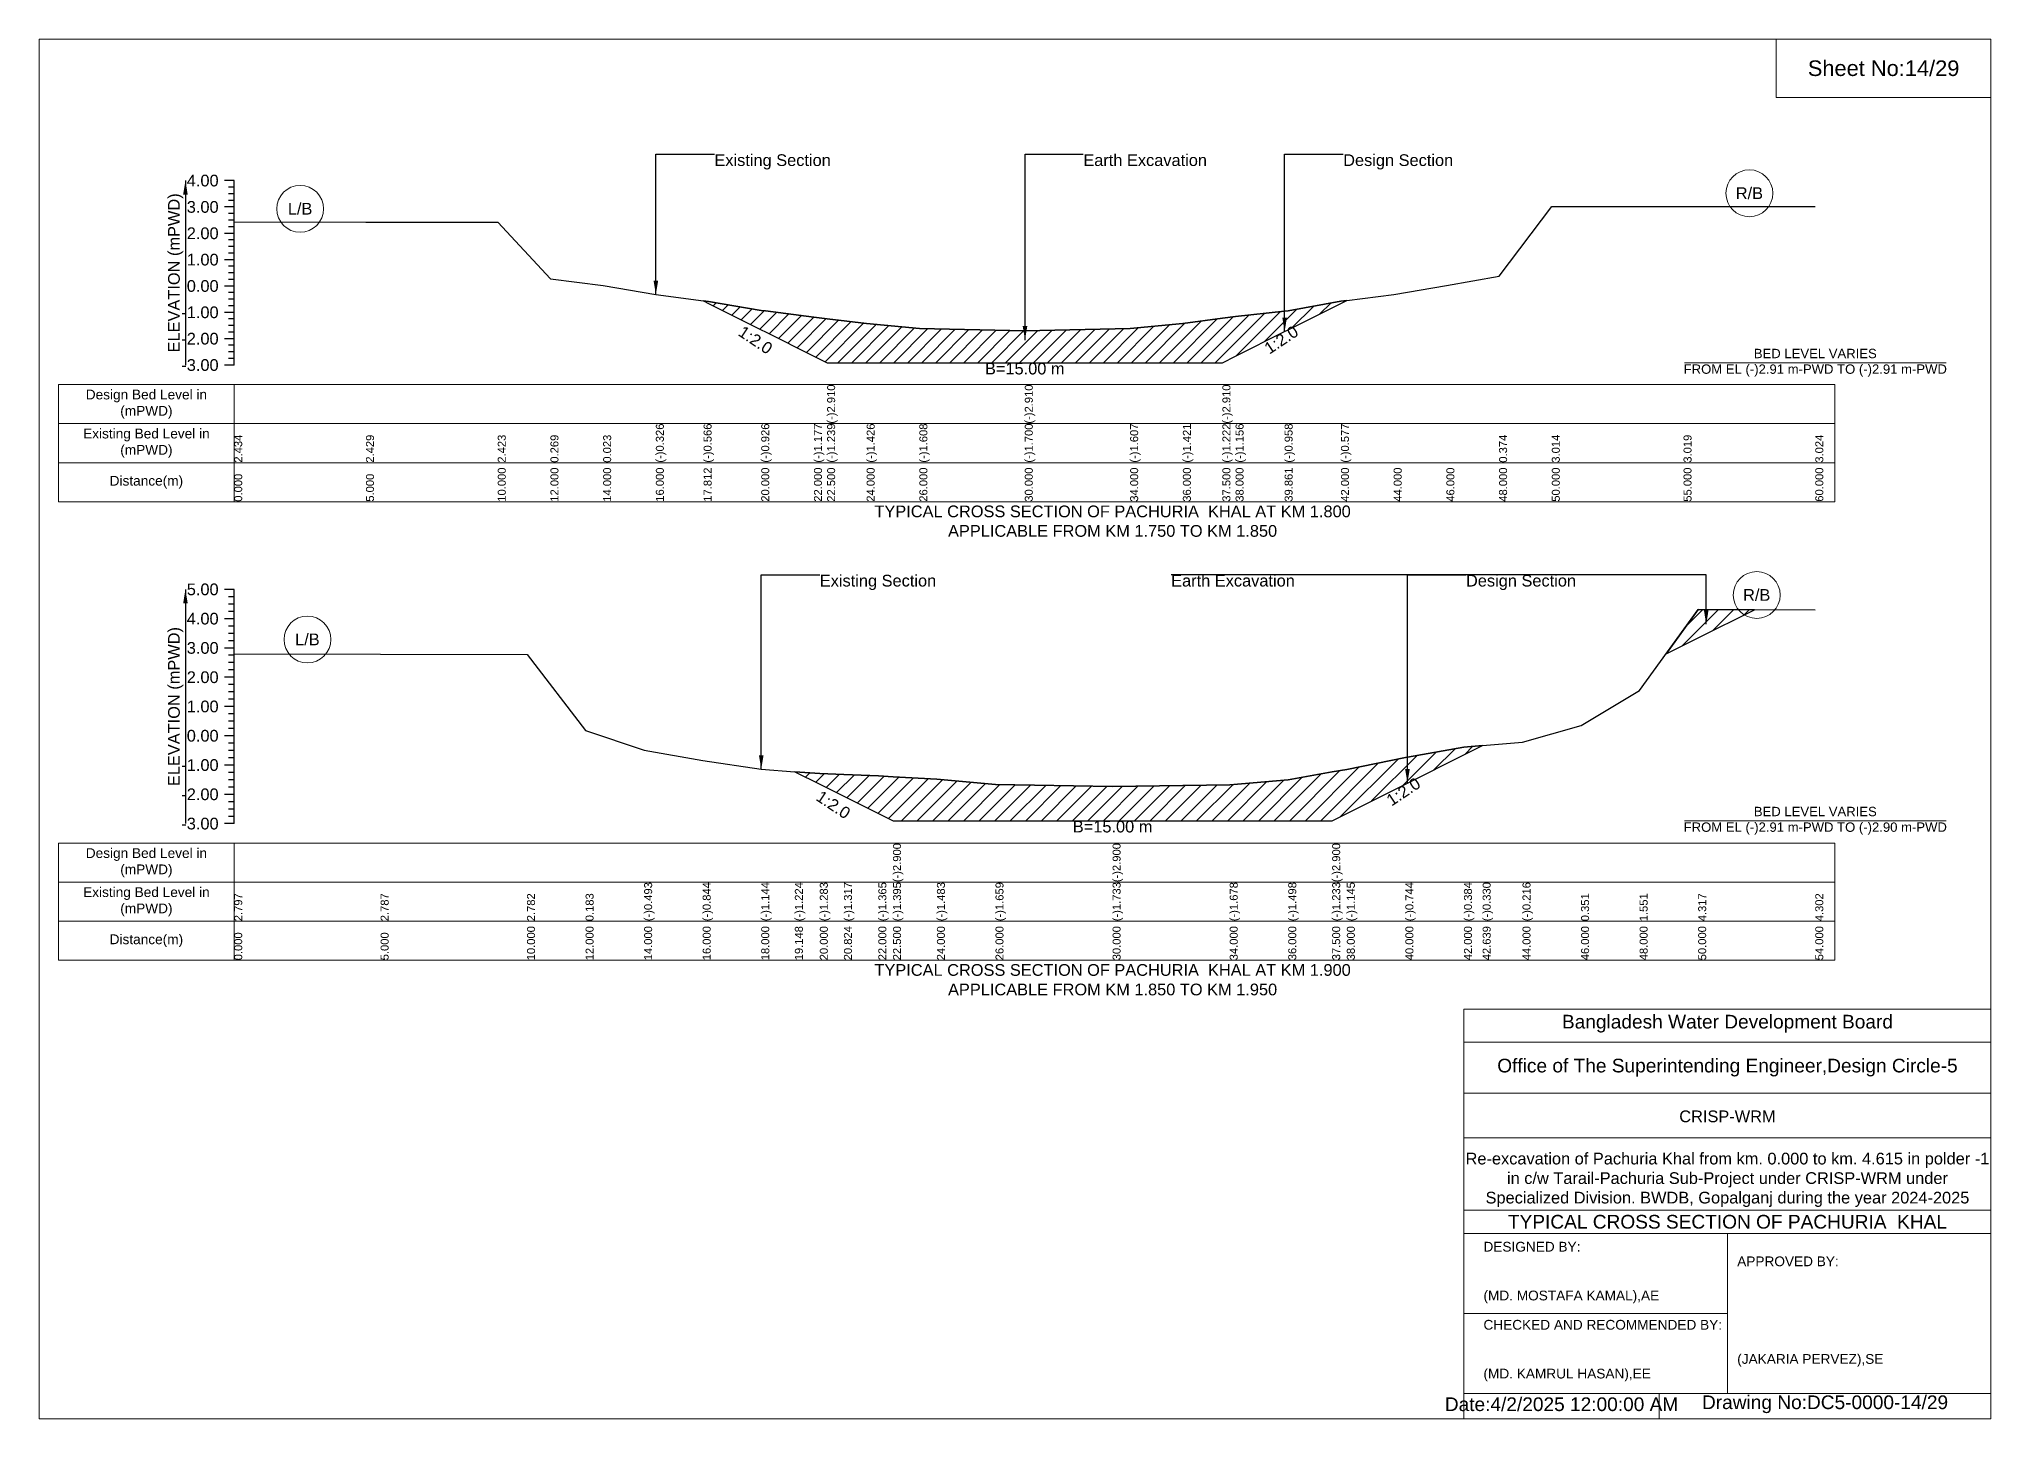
# Model space of a CAD drawing. Header units: inches. Extents: x 91000 to 388000, y -5656 to 0.
# Drawn here: x 230000 to 238000, y -5656 to 0 of the extents above; entities that cross this region are included whole.
import ezdxf

# ---------------------------------------------------------------- set-up
doc = ezdxf.new("R2010")
doc.units = ezdxf.units.IN
doc.header["$LTSCALE"] = 7
doc.header["$MEASUREMENT"] = 0
for name, color, linetype, lineweight in [('Cross section Data Border', 7, 'Continuous', 9), ('Cross Section Labels', 7, 'Continuous', 9), ('Existing_Bed_Level for Xsection', 7, 'Continuous', 25), ('Long Section Labels', 7, 'Continuous', 9)]:
    doc.layers.add(name, color=color, linetype=linetype, lineweight=lineweight)
doc.styles.get("Standard").update_dxf_attribs({"font": 'arial.ttf'})
doc.dimstyles.get("Standard").update_dxf_attribs({"dimtxt": 0.18, "dimasz": 0.18, "dimexe": 0.18, "dimexo": 0.0625, "dimgap": 0.09, "dimtad": 0, "dimtih": 1, "dimtoh": 1, "dimdec": 4, "dimzin": 0, "dimdsep": 46, "dimtxsty": 'Standard', "dimcen": 0.09, "dimadec": 0, "dimazin": 0, "dimtfac": 1, "dimtdec": 4, "dimtofl": 0, "dimtmove": 0, "dimatfit": 3, "dimfxl": 1, "dimtolj": 1, "dimtzin": 0, "dimarcsym": 0})

msp = doc.modelspace()

# ---------------------------------------------------------------- hatches: boundary and pattern name
at = {"layer": 'Existing_Bed_Level for Xsection'}
h = msp.add_hatch(dxfattribs=at)
h.set_pattern_fill('ANSI31', color=256, scale=324, style=0)
h.paths.add_polyline_path([(232723.7, -1073.5), (232744, -1083.7), (232960, -1191.7), (232976.9, -1200.1), (233176, -1299.7), (233230, -1326.7), (233392, -1326.7), (233608, -1326.7), (234040, -1326.7), (234472, -1326.7), (234688, -1326.7), (234850, -1326.7), (234904, -1299.7), (235105, -1199.2), (235120, -1191.7), (235336, -1083.7), (235359.9, -1071.7), (235336, -1074.7), (235120, -1114.2), (235105, -1115.8), (234904, -1137.2), (234850, -1144.4), (234688, -1165.9), (234472, -1186), (234040, -1196), (233608, -1186.1), (233392, -1166.4), (233230, -1146.2), (233176, -1139.5), (232976.9, -1114.5), (232960, -1112.4), (232744, -1076.2)])
h = msp.add_hatch(dxfattribs=at)
h.set_pattern_fill('ANSI31', color=256, scale=360, style=0)
h.paths.add_polyline_path([(236668.6, -2519.7), (236800, -2454), (237030.4, -2338.9), (236800, -2338)])
h = msp.add_hatch(dxfattribs=at)
h.set_pattern_fill('ANSI31', color=256, scale=360, style=0)
h.paths.add_polyline_path([(233097.7, -3002.9), (233200, -3054), (233298.9, -3103.5), (233440, -3174), (233500, -3204), (233680, -3204), (233920, -3204), (234400, -3204), (234880, -3204), (235120, -3204), (235300, -3204), (235360, -3174), (235600, -3054), (235608.4, -3049.9), (235840, -2934), (235916.7, -2895.7), (235840, -2902.1), (235608.4, -2943.8), (235600, -2945.3), (235360, -2993.4), (235300, -3004), (235120, -3035.8), (234880, -3057.4), (234400, -3064), (233920, -3055.1), (233680, -3034), (233500, -3023.4), (233440, -3019.8), (233298.9, -3014.1), (233200, -3010)])

# ---------------------------------------------------------------- linework, layer by layer
at = {"layer": 'Cross section Data Border'}
for points in [[(230080, -1416.4), (237360, -1416.4), (237360, -1896.4), (230080, -1896.4)], [(230080, -3296), (237360, -3296), (237360, -3776), (230080, -3776)]]:
    msp.add_lwpolyline(points, close=True, dxfattribs=at)
for points in [[(230800, -1416.4), (230800, -1896.4)], [(230080, -1576.4), (237360, -1576.4)], [(230080, -1736.4), (237360, -1736.4)], [(230800, -3296), (230800, -3776)], [(230080, -3456), (237360, -3456)], [(230080, -3616), (237360, -3616)]]:
    msp.add_lwpolyline(points, dxfattribs=at)
at = {"layer": 'Cross Section Labels'}
for points in [[(236744.2, -1326.7), (237815.8, -1326.7)], [(236744.2, -3204), (237815.8, -3204)]]:
    msp.add_lwpolyline(points, dxfattribs=at)
for centre in [(237010, -632.1), (231070, -695.8), (237040, -2278.9), (231100, -2461)]:
    msp.add_circle(centre, 96, dxfattribs=at)
at = {"layer": 'Existing_Bed_Level for Xsection'}
for points in [[(230800, -580.4), (230760, -580.4)], [(230800, -607.4), (230776, -607.4)], [(230800, -634.4), (230776, -634.4)], [(230800, -1336.4), (230800, -1228.4), (230800, -1120.4), (230800, -1012.4), (230800, -904.4), (230800, -796.4), (230800, -688.4), (230800, -580.4)], [(230800, -688.4), (230760, -688.4)], [(230800, -661.4), (230776, -661.4)], [(230800, -715.4), (230776, -715.4)], [(230800, -749.5), (231340, -750.1), (231880, -750.7), (232096, -983.3), (232312, -1009.9), (232528, -1047.6), (232723.7, -1073.5), (232744, -1076.2), (232960, -1112.4), (232976.9, -1114.5), (233176, -1139.5), (233230, -1146.2), (233230, -1146.2), (233392, -1166.4), (233608, -1186.1), (234040, -1196), (234040, -1196), (234472, -1186), (234688, -1165.9), (234850, -1144.4), (234850, -1144.4), (234904, -1137.2), (235105, -1115.8), (235120, -1114.2), (235336, -1074.7), (235359.9, -1071.7), (235552, -1047.6), (235768, -1009.9), (235984, -972), (236200, -686.9), (236740, -686.3), (237280, -685.8)], [(230800, -796.4), (230760, -796.4)], [(230800, -742.4), (230776, -742.4)], [(230800, -769.4), (230776, -769.4)], [(230800, -823.4), (230776, -823.4)], [(230800, -850.4), (230776, -850.4)], [(230800, -877.4), (230776, -877.4)], [(230800, -904.4), (230760, -904.4)], [(230800, -931.4), (230776, -931.4)], [(230800, -958.4), (230776, -958.4)], [(230800, -1012.4), (230760, -1012.4)], [(230800, -985.4), (230776, -985.4)], [(230800, -1039.4), (230776, -1039.4)], [(230800, -1066.4), (230776, -1066.4)], [(230800, -1093.4), (230776, -1093.4)], [(230800, -1120.4), (230760, -1120.4)], [(230800, -1147.4), (230776, -1147.4)], [(230800, -1174.4), (230776, -1174.4)], [(230800, -1228.4), (230760, -1228.4)], [(230800, -1201.4), (230776, -1201.4)], [(230800, -1255.4), (230776, -1255.4)], [(230800, -1336.4), (230760, -1336.4)], [(230800, -1282.4), (230776, -1282.4)], [(230800, -1309.4), (230776, -1309.4)], [(230800, -2256), (230760, -2256)], [(230800, -2286), (230776, -2286)], [(230800, -2316), (230776, -2316)], [(230800, -3216), (230800, -3096), (230800, -2976), (230800, -2856), (230800, -2736), (230800, -2616), (230800, -2496), (230800, -2376), (230800, -2256)], [(230800, -2376), (230760, -2376)], [(230800, -2346), (230776, -2346)], [(230800, -2520.4), (231400, -2521.6), (232000, -2522.2), (232240, -2834.1), (232480, -2915.2), (232720, -2957.3), (232960, -2993.3), (233097.7, -3002.9), (233200, -3010), (233298.9, -3014.1), (233440, -3019.8), (233500, -3023.4), (233500, -3023.4), (233680, -3034), (233920, -3055.1), (234400, -3064), (234400, -3064), (234880, -3057.4), (235120, -3035.8), (235300, -3004), (235300, -3004), (235360, -2993.4), (235600, -2945.3), (235608.4, -2943.8), (235840, -2902.1), (235916.7, -2895.7), (236080, -2882), (236320, -2813.9), (236560, -2669.9), (236800, -2338), (237280, -2339.8)], [(230800, -2406), (230776, -2406)], [(230800, -2436), (230776, -2436)], [(230800, -2466), (230776, -2466)], [(230800, -2496), (230760, -2496)], [(230800, -2526), (230776, -2526)], [(230800, -2556), (230776, -2556)], [(230800, -2616), (230760, -2616)], [(230800, -2586), (230776, -2586)], [(230800, -2646), (230776, -2646)], [(230800, -2676), (230776, -2676)], [(230800, -2706), (230776, -2706)], [(230800, -2736), (230760, -2736)], [(230800, -2766), (230776, -2766)], [(230800, -2796), (230776, -2796)], [(230800, -2856), (230760, -2856)], [(230800, -2826), (230776, -2826)], [(230800, -2886), (230776, -2886)], [(230800, -2916), (230776, -2916)], [(230800, -2946), (230776, -2946)], [(230800, -2976), (230760, -2976)], [(230800, -3006), (230776, -3006)], [(230800, -3036), (230776, -3036)], [(230800, -3096), (230760, -3096)], [(230800, -3066), (230776, -3066)], [(230800, -3126), (230776, -3126)], [(230800, -3156), (230776, -3156)], [(230800, -3186), (230776, -3186)], [(230800, -3216), (230760, -3216)]]:
    msp.add_lwpolyline(points, dxfattribs=at)
for points in [[(232723.7, -1073.5), (232744, -1083.7), (232960, -1191.7), (232976.9, -1200.1), (233176, -1299.7), (233230, -1326.7), (233230, -1326.7), (233392, -1326.7), (233608, -1326.7), (234040, -1326.7), (234040, -1326.7), (234472, -1326.7), (234688, -1326.7), (234850, -1326.7), (234850, -1326.7), (234904, -1299.7), (235105, -1199.2), (235120, -1191.7), (235336, -1083.7), (235359.9, -1071.7), (235359.9, -1071.7), (235359.9, -1071.7), (235336, -1074.7), (235120, -1114.2), (235105, -1115.8), (234904, -1137.2), (234850, -1144.4), (234850, -1144.4), (234688, -1165.9), (234472, -1186), (234040, -1196), (234040, -1196), (233608, -1186.1), (233392, -1166.4), (233230, -1146.2), (233230, -1146.2), (233176, -1139.5), (232976.9, -1114.5), (232960, -1112.4), (232744, -1076.2)], [(236668.6, -2519.7), (236800, -2454), (237030.4, -2338.9), (236800, -2338)], [(233097.7, -3002.9), (233200, -3054), (233298.9, -3103.5), (233440, -3174), (233500, -3204), (233500, -3204), (233680, -3204), (233920, -3204), (234400, -3204), (234400, -3204), (234880, -3204), (235120, -3204), (235300, -3204), (235300, -3204), (235360, -3174), (235600, -3054), (235608.4, -3049.9), (235840, -2934), (235916.7, -2895.7), (235916.7, -2895.7), (235916.7, -2895.7), (235840, -2902.1), (235608.4, -2943.8), (235600, -2945.3), (235360, -2993.4), (235300, -3004), (235300, -3004), (235120, -3035.8), (234880, -3057.4), (234400, -3064), (234400, -3064), (233920, -3055.1), (233680, -3034), (233500, -3023.4), (233500, -3023.4), (233440, -3019.8), (233298.9, -3014.1), (233200, -3010)]]:
    msp.add_lwpolyline(points, close=True, dxfattribs=at)
at = {"layer": 'Long Section Labels'}
for points in [[(230000, 0), (238000, 0), (238000, -5656), (230000, -5656)], [(237120, 0), (238000, 0), (238000, -240), (237120, -240)]]:
    msp.add_lwpolyline(points, close=True, dxfattribs=at)
for points in [[(235840, -5656), (235840, -3976), (238000, -3976)], [(235840, -4112), (238000, -4112)], [(235840, -4320), (238000, -4320)], [(235840, -4504), (238000, -4504)], [(235840, -4800), (238000, -4800)], [(235840, -4896), (238000, -4896)], [(236920, -4896), (236920, -5552)], [(235840, -5224), (236920, -5224)], [(235840, -5552), (238000, -5552)], [(236640, -5552), (236640, -5656)]]:
    msp.add_lwpolyline(points, dxfattribs=at)

# ---------------------------------------------------------------- texts
at = {"layer": 'Cross section Data Border', "char_height": 40, "width": 640, "attachment_point": 5}
for s, insert in [('Design Bed Level in (mPWD)', (230440, -1496.4)), ('Existing Bed Level in (mPWD)', (230440, -1656.4)), ('Distance(m)', (230440, -1816.4)), ('Design Bed Level in (mPWD)', (230440, -3376)), ('Existing Bed Level in (mPWD)', (230440, -3536)), ('Distance(m)', (230440, -3696))]:
    msp.add_mtext(s, dxfattribs=dict(at, insert=insert))
at = {"layer": 'Cross Section Labels'}
for s, insert, char_height, attachment_point in [('Existing Section', (232768, -472.4), 48, 1), ('Earth Excavation', (234280, -472.4), 48, 1), ('Design Section', (235345, -472.4), 48, 1), ('R/B', (237010, -632.1), 48, 5), ('L/B', (231070, -695.8), 48, 5), ('BED LEVEL VARIES ^JFROM EL (-)2.91 m-PWD TO (-)2.91 m-PWD', (237280, -1326.7), 38.4, 5), ('B=15.00 m', (234040, -1326.7), 48, 2), ('TYPICAL CROSS SECTION OF PACHURIA  KHAL AT KM 1.800^JAPPLICABLE FROM KM 1.750 TO KM 1.850', (234400, -1976.4), 48, 5), ('Existing Section', (233200, -2196), 48, 1), ('Earth Excavation', (234640, -2196), 48, 1), ('Design Section', (235848.4, -2196), 48, 1), ('R/B', (237040, -2278.9), 48, 5), ('L/B', (231100, -2461), 48, 5), ('BED LEVEL VARIES ^JFROM EL (-)2.91 m-PWD TO (-)2.90 m-PWD', (237280, -3204), 38.4, 5), ('B=15.00 m', (234400, -3204), 48, 2), ('TYPICAL CROSS SECTION OF PACHURIA  KHAL AT KM 1.900^JAPPLICABLE FROM KM 1.850 TO KM 1.950', (234400, -3856), 48, 5)]:
    msp.add_mtext(s, dxfattribs=dict(at, insert=insert, char_height=char_height, attachment_point=attachment_point))
at = {"layer": 'Cross Section Labels', "char_height": 48, "attachment_point": 2}
for insert, rotation in [((232949.9, -1213.6), 326.30993), ((235078, -1212.7), 33.69007), ((235578.4, -3064.9), 33.69007), ((233268.9, -3118.5), 326.30993)]:
    msp.add_mtext('1:2.0', dxfattribs=dict(at, insert=insert, rotation=rotation))
at = {"layer": 'Existing_Bed_Level for Xsection', "char_height": 48, "attachment_point": 6}
for s, insert in [('4.00', (230736, -580.4)), ('3.00', (230736, -688.4)), ('2.00', (230736, -796.4)), ('1.00', (230736, -904.4)), ('0.00', (230736, -1012.4)), ('-1.00', (230736, -1120.4)), ('-2.00', (230736, -1228.4)), ('-3.00', (230736, -1336.4)), ('5.00', (230736, -2256)), ('4.00', (230736, -2376)), ('3.00', (230736, -2496)), ('2.00', (230736, -2616)), ('1.00', (230736, -2736)), ('0.00', (230736, -2856)), ('-1.00', (230736, -2976)), ('-2.00', (230736, -3096)), ('-3.00', (230736, -3216))]:
    msp.add_mtext(s, dxfattribs=dict(at, insert=insert))
at = {"layer": 'Existing_Bed_Level for Xsection', "rotation": 90}
for s, insert, char_height, attachment_point in [('ELEVATION (mPWD)', (230560, -958.4), 48, 5), ('(-)2.910', (233230, -1576.4), 32.8, 1), ('(-)2.910', (234040, -1576.4), 32.8, 1), ('(-)2.910', (234850, -1576.4), 32.8, 1), ('(-)0.326', (232528, -1736.4), 32.8, 1), ('(-)0.566', (232723.7, -1736.4), 32.8, 1), ('(-)0.926', (232960, -1736.4), 32.8, 1), ('(-)1.177', (233176, -1736.4), 32.8, 1), ('(-)1.239', (233230, -1736.4), 32.8, 1), ('(-)1.426', (233392, -1736.4), 32.8, 1), ('(-)1.608', (233608, -1736.4), 32.8, 1), ('(-)1.700', (234040, -1736.4), 32.8, 1), ('(-)1.607', (234472, -1736.4), 32.8, 1), ('(-)1.421', (234688, -1736.4), 32.8, 1), ('(-)1.222', (234850, -1736.4), 32.8, 1), ('(-)1.156', (234904, -1736.4), 32.8, 1), ('(-)0.958', (235105, -1736.4), 32.8, 1), ('(-)0.577', (235336, -1736.4), 32.8, 1), ('2.434', (230800, -1736.4), 32.8, 1), ('2.429', (231340, -1736.4), 32.8, 1), ('2.423', (231880, -1736.4), 32.8, 1), ('0.269', (232096, -1736.4), 32.8, 1), ('0.023', (232312, -1736.4), 32.8, 1), ('0.374', (235984, -1736.4), 32.8, 1), ('3.014', (236200, -1736.4), 32.8, 1), ('3.019', (236740, -1736.4), 32.8, 1), ('3.024', (237280, -1736.4), 32.8, 1), ('10.000', (231880, -1896.4), 32.8, 1), ('12.000', (232096, -1896.4), 32.8, 1), ('14.000', (232312, -1896.4), 32.8, 1), ('16.000', (232528, -1896.4), 32.8, 1), ('17.812', (232723.7, -1896.4), 32.8, 1), ('20.000', (232960, -1896.4), 32.8, 1), ('22.000', (233176, -1896.4), 32.8, 1), ('22.500', (233230, -1896.4), 32.8, 1), ('24.000', (233392, -1896.4), 32.8, 1), ('26.000', (233608, -1896.4), 32.8, 1), ('30.000', (234040, -1896.4), 32.8, 1), ('34.000', (234472, -1896.4), 32.8, 1), ('36.000', (234688, -1896.4), 32.8, 1), ('37.500', (234850, -1896.4), 32.8, 1), ('38.000', (234904, -1896.4), 32.8, 1), ('39.861', (235105, -1896.4), 32.8, 1), ('42.000', (235336, -1896.4), 32.8, 1), ('44.000', (235552, -1896.4), 32.8, 1), ('46.000', (235768, -1896.4), 32.8, 1), ('48.000', (235984, -1896.4), 32.8, 1), ('50.000', (236200, -1896.4), 32.8, 1), ('55.000', (236740, -1896.4), 32.8, 1), ('60.000', (237280, -1896.4), 32.8, 1), ('0.000', (230800, -1896.4), 32.8, 1), ('5.000', (231340, -1896.4), 32.8, 1), ('ELEVATION (mPWD)', (230560, -2736), 48, 5), ('(-)2.900', (233500, -3456), 32.8, 1), ('(-)2.900', (234400, -3456), 32.8, 1), ('(-)2.900', (235300, -3456), 32.8, 1), ('2.797', (230800, -3616), 32.8, 1), ('2.787', (231400, -3616), 32.8, 1), ('2.782', (232000, -3616), 32.8, 1), ('0.183', (232240, -3616), 32.8, 1), ('(-)0.493', (232480, -3616), 32.8, 1), ('(-)0.844', (232720, -3616), 32.8, 1), ('(-)1.144', (232960, -3616), 32.8, 1), ('(-)1.224', (233097.7, -3616), 32.8, 1), ('(-)1.283', (233200, -3616), 32.8, 1), ('(-)1.317', (233298.9, -3616), 32.8, 1), ('(-)1.365', (233440, -3616), 32.8, 1), ('(-)1.395', (233500, -3616), 32.8, 1), ('(-)1.483', (233680, -3616), 32.8, 1), ('(-)1.659', (233920, -3616), 32.8, 1), ('(-)1.733', (234400, -3616), 32.8, 1), ('(-)1.678', (234880, -3616), 32.8, 1), ('(-)1.498', (235120, -3616), 32.8, 1), ('(-)1.233', (235300, -3616), 32.8, 1), ('(-)1.145', (235360, -3616), 32.8, 1), ('(-)0.744', (235600, -3616), 32.8, 1), ('(-)0.384', (235840, -3616), 32.8, 1), ('(-)0.330', (235916.7, -3616), 32.8, 1), ('(-)0.216', (236080, -3616), 32.8, 1), ('0.351', (236320, -3616), 32.8, 1), ('1.551', (236560, -3616), 32.8, 1), ('4.317', (236800, -3616), 32.8, 1), ('4.302', (237280, -3616), 32.8, 1), ('0.000', (230800, -3776), 32.8, 1), ('5.000', (231400, -3776), 32.8, 1), ('10.000', (232000, -3776), 32.8, 1), ('12.000', (232240, -3776), 32.8, 1), ('14.000', (232480, -3776), 32.8, 1), ('16.000', (232720, -3776), 32.8, 1), ('18.000', (232960, -3776), 32.8, 1), ('19.148', (233097.7, -3776), 32.8, 1), ('20.000', (233200, -3776), 32.8, 1), ('20.824', (233298.9, -3776), 32.8, 1), ('22.000', (233440, -3776), 32.8, 1), ('22.500', (233500, -3776), 32.8, 1), ('24.000', (233680, -3776), 32.8, 1), ('26.000', (233920, -3776), 32.8, 1), ('30.000', (234400, -3776), 32.8, 1), ('34.000', (234880, -3776), 32.8, 1), ('36.000', (235120, -3776), 32.8, 1), ('37.500', (235300, -3776), 32.8, 1), ('38.000', (235360, -3776), 32.8, 1), ('40.000', (235600, -3776), 32.8, 1), ('42.000', (235840, -3776), 32.8, 1), ('42.639', (235916.7, -3776), 32.8, 1), ('44.000', (236080, -3776), 32.8, 1), ('46.000', (236320, -3776), 32.8, 1), ('48.000', (236560, -3776), 32.8, 1), ('50.000', (236800, -3776), 32.8, 1), ('54.000', (237280, -3776), 32.8, 1)]:
    msp.add_mtext(s, dxfattribs=dict(at, insert=insert, char_height=char_height, attachment_point=attachment_point))
at = {"layer": 'Long Section Labels', "attachment_point": 5}
for s, insert, char_height in [('Sheet No:14/29', (237560, -120), 64), ('Bangladesh Water Development Board', (236920, -4036), 56), ('Office of The Superintending Engineer,Design Circle-5', (236920, -4216), 56)]:
    msp.add_mtext(s, dxfattribs=dict(at, insert=insert, char_height=char_height))
at = {"layer": 'Long Section Labels'}
for s, insert, char_height, width, attachment_point in [('CRISP-WRM', (236920, -4416), 48, 2240, 5), ('Re-excavation of Pachuria Khal from km. 0.000 to km. 4.615 in polder -1  in c/w Tarail-Pachuria Sub-Project under CRISP-WRM under Specialized Division. BWDB, Gopalganj during the year 2024-2025', (236920, -4676), 48, 2160, 5), ('TYPICAL CROSS SECTION OF PACHURIA  KHAL', (236920, -4848), 56, 2240, 5), ('DESIGNED BY:^J^J^J(MD. MOSTAFA KAMAL),AE', (235920, -5056), 40, 1120, 4), ('APPROVED BY:^J^J^J^J^J^J(JAKARIA PERVEZ),SE', (236960, -5216), 40, 1120, 4), ('CHECKED AND RECOMMENDED BY:^J^J^J(MD. KAMRUL HASAN),EE', (235920, -5376), 40, 1120, 4), ('Date:4/2/2025 12:00:00 AM', (236240, -5596), 56, 1120, 5), ('Drawing No:DC5-0000-14/29', (237320, -5596), 56, 1760, 5)]:
    msp.add_mtext(s, dxfattribs=dict(at, insert=insert, char_height=char_height, width=width, attachment_point=attachment_point))

# ---------------------------------------------------------------- leaders
at = {"layer": 'Cross Section Labels', "annotation_type": 0, "has_hookline": 1}
for points, hookline_direction, text_width in [([(232528, -1047.6), (232528, -472.4), (232767.9, -472.4)], 0, 467.2), ([(234041, -1233.9), (234041, -472.4), (234279.9, -472.4)], 0, 497), ([(235105, -1199.2), (235105, -472.4), (235344.9, -472.4)], 0, 441.2), ([(232960, -2993.3), (232960, -2196), (233199.9, -2196)], 0, 467.2), ([(236833, -2398.9), (236833, -2196), (234640.1, -2196)], 1, 497), ([(235608.4, -3049.9), (235608.4, -2196), (235848.3, -2196)], 0, 441.2)]:
    msp.add_leader(points, dimstyle='Standard', override={"dimasz": 57.6}, dxfattribs=dict(at, hookline_direction=hookline_direction, text_width=text_width))
at = {"layer": 'Existing_Bed_Level for Xsection'}
for points in [[(230600, -580.4), (230600, -1336.4)], [(230600, -2256), (230600, -3216)]]:
    msp.add_leader(points, dimstyle='Standard', override={"dimasz": 57.6}, dxfattribs=at)

doc.saveas('drawing.dxf')
